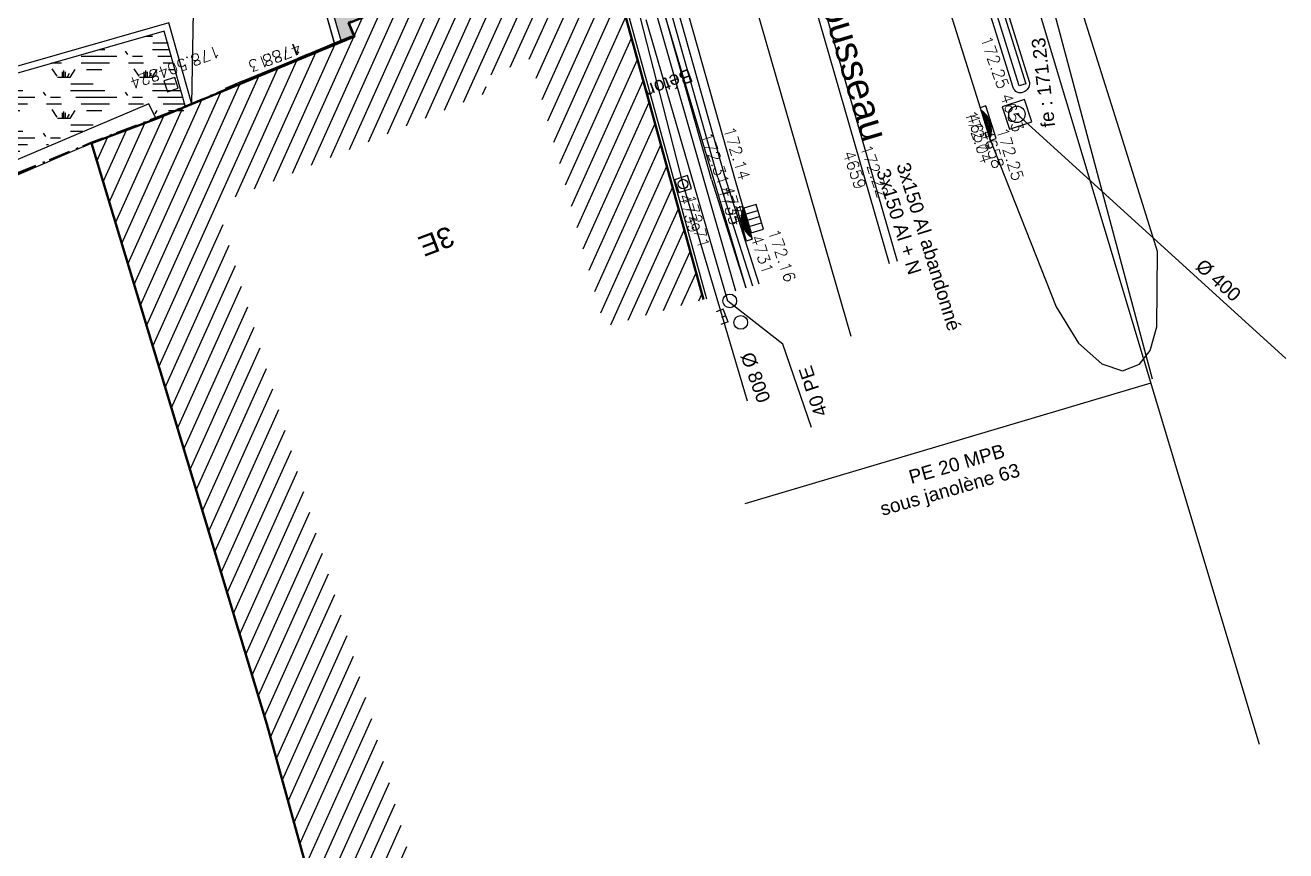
# Model space of a CAD drawing. Header units: centimetres. Extents: x 212517 to 243222, y -357108 to -330212.
# Drawn here: x 235503 to 239193, y -348258 to -345839 of the extents above; entities that cross this region are included whole.
import ezdxf
from ezdxf.enums import TextEntityAlignment as Align
from ezdxf.lldxf.tags import DXFTag

# ---------------------------------------------------------------- set-up
doc = ezdxf.new("R2010")
doc.units = ezdxf.units.CM
doc.linetypes.add('Style de ligne -15', pattern=[2.0832800000000002, 1.25, -0.41656, 0.1388600000000001, -0.2778600000000001])
doc.layers.get('0').update_dxf_attribs({"color": 252})
for name, color, linetype in [('0-EDL-Limite de propriété', 252, 'Continuous'), ('AEP_SSL', 252, 'Continuous'), ('CAB_SSL', 252, 'Continuous'), ('EDF_SSL', 252, 'Texte-Electricite'), ('Fond topo - AFF', 252, 'Continuous'), ('Fond topo - ASS', 252, 'Continuous'), ('Fond topo - BAT_ANN', 252, 'Continuous'), ('Fond topo - BAT_DES', 252, 'Continuous'), ('Fond topo - BAT_HAC', 252, 'Continuous'), ('Fond topo - CLO_LEG', 252, 'Continuous'), ('Fond topo - CLO_MUR', 252, 'Continuous'), ('Fond topo - EAU', 252, 'Continuous'), ('Fond topo - EAU_TXT', 252, 'Continuous'), ('Fond topo - VEG', 252, 'Continuous'), ('Fond topo - VOI_NOM', 252, 'Continuous'), ('Fond topo - VOI_TXT', 252, 'Continuous'), ('Fond topo - Z_500', 252, 'Continuous'), ('GAZ_SSL', 252, 'Texte-GAZ'), ('prlm-VRD', 2, 'Continuous'), ('SA - bordure', 252, 'Continuous'), ('SA - couvre sol', 252, 'Continuous'), ('SA - enrobé', 252, 'Continuous'), ('TELECOM_SSL', 252, 'Texte-Telecom'), ('UNITAIRE SSL', 252, 'UNITAIRE')]:
    doc.layers.add(name, color=color, linetype=linetype)
for name, color, linetype, lineweight in [('Fond topo - BAT', 252, 'Continuous', 50), ('Fond topo - P', 252, 'Continuous', 50), ('Fond topo - VOI', 252, 'Continuous', 25)]:
    doc.layers.add(name, color=color, linetype=linetype, lineweight=lineweight)
for name, color, linetype, plot in [('Fond topo - N', 252, 'Continuous', False), ('Fond topo - NCACHE', 252, 'Continuous', False), ('Fond topo - ZCACHE', 252, 'Continuous', False)]:
    doc.layers.add(name, color=color, linetype=linetype, plot=plot)
doc.styles.add('2000_ARIAL', font='arial.ttf', dxfattribs={"height": 0.400000006})
doc.styles.add('Lignes', font='arial.ttf', dxfattribs={"height": 0.35})
doc.styles.add('SIMPLEX', font='simplex_.ttf', dxfattribs={"height": 1.25})
doc.styles.add('TP-C_Autocad_Standard', font='simplex_.ttf', dxfattribs={"height": 1})
doc.styles.add('Tronçons', font='arial.ttf', dxfattribs={"height": 0.25})
tags = doc.linetypes.add('L16', pattern=[0.37500001490116125, 0.300000011920929, -0.07500000298023224]).pattern_tags.tags
tags[6:7] = [DXFTag(74, 4), DXFTag(75, 0), DXFTag(340, '0'), DXFTag(46, 0.0), DXFTag(50, 0.0), DXFTag(44, 0.0), DXFTag(45, 0.0)]
tags[4:5] = [DXFTag(74, 4), DXFTag(75, 0), DXFTag(340, '0'), DXFTag(46, 0.0), DXFTag(50, 0.0), DXFTag(44, 0.0), DXFTag(45, 0.0)]
tags = doc.linetypes.add('L8', pattern=[0.22500000894069674, 0.1500000059604645, -0.07500000298023224]).pattern_tags.tags
tags[6:7] = [DXFTag(74, 4), DXFTag(75, 0), DXFTag(340, '0'), DXFTag(46, 0.0), DXFTag(50, 0.0), DXFTag(44, 0.0), DXFTag(45, 0.0)]
tags[4:5] = [DXFTag(74, 4), DXFTag(75, 0), DXFTag(340, '0'), DXFTag(46, 0.0), DXFTag(50, 0.0), DXFTag(44, 0.0), DXFTag(45, 0.0)]
tags = doc.linetypes.add('Texte-BT', pattern='A,5,-0.25,["BT",Lignes,S=1,R=0,X=0,Y=-0.18],-1.25', length=6.5).pattern_tags.tags
tags[15:16] = [DXFTag(74, 4), DXFTag(75, 0), DXFTag(340, '0'), DXFTag(46, 0.0), DXFTag(50, 0.0), DXFTag(44, 0.0), DXFTag(45, 0.0)]
tags[4:5] = [DXFTag(74, 4), DXFTag(75, 0), DXFTag(340, '0'), DXFTag(46, 0.0), DXFTag(50, 0.0), DXFTag(44, 0.0), DXFTag(45, 0.0)]
tags = doc.linetypes.add('Texte-Electricite', pattern='A,5,-0.25,["ELEC",Lignes,S=1,R=0,X=0,Y=-0.18],-1.25', length=6.5).pattern_tags.tags
tags[15:16] = [DXFTag(74, 4), DXFTag(75, 0), DXFTag(340, '0'), DXFTag(46, 0.0), DXFTag(50, 0.0), DXFTag(44, 0.0), DXFTag(45, 0.0)]
tags[4:5] = [DXFTag(74, 4), DXFTag(75, 0), DXFTag(340, '0'), DXFTag(46, 0.0), DXFTag(50, 0.0), DXFTag(44, 0.0), DXFTag(45, 0.0)]
tags = doc.linetypes.add('Texte-GAZ', pattern='A,5,-0.25,["GAZ",Lignes,S=1,R=0,X=0,Y=-0.18],-1.25', length=6.5).pattern_tags.tags
tags[15:16] = [DXFTag(74, 4), DXFTag(75, 0), DXFTag(340, '0'), DXFTag(46, 0.0), DXFTag(50, 0.0), DXFTag(44, 0.0), DXFTag(45, 0.0)]
tags[4:5] = [DXFTag(74, 4), DXFTag(75, 0), DXFTag(340, '0'), DXFTag(46, 0.0), DXFTag(50, 0.0), DXFTag(44, 0.0), DXFTag(45, 0.0)]
tags = doc.linetypes.add('Texte-HT', pattern='A,5,-0.25,["HT",Lignes,S=1,R=0,X=0,Y=-0.18],-1.25', length=6.5).pattern_tags.tags
tags[15:16] = [DXFTag(74, 4), DXFTag(75, 0), DXFTag(340, '0'), DXFTag(46, 0.0), DXFTag(50, 0.0), DXFTag(44, 0.0), DXFTag(45, 0.0)]
tags[4:5] = [DXFTag(74, 4), DXFTag(75, 0), DXFTag(340, '0'), DXFTag(46, 0.0), DXFTag(50, 0.0), DXFTag(44, 0.0), DXFTag(45, 0.0)]
tags = doc.linetypes.add('Texte-Telecom', pattern='A,5,-0.25,["TEL",Lignes,S=1,R=0,X=0,Y=-0.18],-1.25', length=6.5).pattern_tags.tags
tags[15:16] = [DXFTag(74, 4), DXFTag(75, 0), DXFTag(340, '0'), DXFTag(46, 0.0), DXFTag(50, 0.0), DXFTag(44, 0.0), DXFTag(45, 0.0)]
tags[4:5] = [DXFTag(74, 4), DXFTag(75, 0), DXFTag(340, '0'), DXFTag(46, 0.0), DXFTag(50, 0.0), DXFTag(44, 0.0), DXFTag(45, 0.0)]
tags = doc.linetypes.add('UNITAIRE', pattern='A,0.25,-0.2000000029802322,0,-0.2000000029802322,0.25,-0.300000011920929,["UNI",TP-C_Autocad_Standard,S=0.1500000059604645,R=0,X=-0.1,Y=-0.05],-0.449999988079071', length=1.650000095367432).pattern_tags.tags
tags[23:24] = [DXFTag(74, 4), DXFTag(75, 0), DXFTag(340, '0'), DXFTag(46, 0.0), DXFTag(50, 0.0), DXFTag(44, 0.0), DXFTag(45, 0.0)]
tags[12:13] = [DXFTag(74, 4), DXFTag(75, 0), DXFTag(340, '0'), DXFTag(46, 0.0), DXFTag(50, 0.0), DXFTag(44, 0.0), DXFTag(45, 0.0)]
tags[10:11] = [DXFTag(74, 4), DXFTag(75, 0), DXFTag(340, '0'), DXFTag(46, 0.0), DXFTag(50, 0.0), DXFTag(44, 0.0), DXFTag(45, 0.0)]
tags[8:9] = [DXFTag(74, 4), DXFTag(75, 0), DXFTag(340, '0'), DXFTag(46, 0.0), DXFTag(50, 0.0), DXFTag(44, 0.0), DXFTag(45, 0.0)]
tags[6:7] = [DXFTag(74, 4), DXFTag(75, 0), DXFTag(340, '0'), DXFTag(46, 0.0), DXFTag(50, 0.0), DXFTag(44, 0.0), DXFTag(45, 0.0)]
tags[4:5] = [DXFTag(74, 4), DXFTag(75, 0), DXFTag(340, '0'), DXFTag(46, 0.0), DXFTag(50, 0.0), DXFTag(44, 0.0), DXFTag(45, 0.0)]
pattern_1 = [(349.2763985886067, (-277130161.1279894, -473864756.7787022), (22.32856350872324, 117.9043497231417), [37.5000005625, -202.5000030375]), (79.27639858860677, (-277130147.3110734, -473864759.3953308), (-235.8086994462835, 44.65712701744649), [15.000000225, -105.000001575]), (79.27639858860677, (-277130138.0997961, -473864761.1397498), (-235.8086994462835, 44.65712701744649), [15.000000225, -105.000001575]), (79.27639858860677, (-277130142.7054347, -473864760.2675403), (-235.8086994462835, 44.65712701744649), [18.75000028125, -101.25000151875]), (112.9664661186067, (-277130151.916716, -473864758.5231205), (-191.1515722884832, 280.4658259369293), [12.00000018, -420.7461593111922]), (45.58633105860677, (-277130133.4941673, -473864762.0119574), (22.32856353476547, 117.9043498154048), [12.00000018, -420.7461593111923]), (45.58633105860677, (-277130124.2828801, -473864763.7563783), (22.32856353476547, 117.9043498154048), [26.00000039, -406.6661590999923]), (112.9664661186067, (-277130161.1279894, -473864756.7787022), (-191.1515722884832, 280.4658259369293), [26.00000039, -406.6661590999922]), (349.2763985886067, (-277130073.3609553, -473864750.4999832), (22.32856350872324, 117.9043497231417), [44.42455106636825, -195.5754525336318]), (349.2763985886067, (-277130085.1249766, -473864728.4255323), (22.32856350872324, 117.9043497231417), [82.81008944215131, -56.09585564143782, 43.07431864611476, -58.01973967029608]), (349.2763985886067, (-277130096.7337571, -473864706.3804808), (22.32856350872324, 117.9043497231417), [119.4799495921992, -46.28746189431191, 29.47870124218051, -44.75389087130835]), (349.2763985886067, (-277130108.4191755, -473864684.3209158), (22.32856350872324, 117.9043497231417), [100.4611429069171, -139.5388606930829]), (349.2763985886067, (-277130104.5097786, -473864665.2146754), (22.32856350872324, 117.9043497231417), [65.56973938354608, -174.4302642164539])]

# ---------------------------------------------------------------- blocks, each defined once
blk = doc.blocks.new('Groupe-93-1')
at = {"linetype": 'Style de ligne -15', "lineweight": 50, "ltscale": 50.8, "flags": 128}
blk.add_lwpolyline([(4006.394609720469, -47909.68834525855), (4669.991585523845, -47738.99310571463), (5270.103982145549, -47588.11304046424), (5524.317282135249, -47521.16174032004), (5818.753782112361, -47450.85524026664), (6178.082982856989, -47365.70784074576), (6718.889115626574, -47222.64230386527), (8033.684421379328, -46907.76131383689), (9064.787333256962, -46650.488089197), (9512.901827294589, -46545.94564630301), (10052.32293322778, -46413.51820451529), (10600.87198212838, -46279.29364043982), (11096.09268210626, -46154.2318403414), (11253.70282512403, -46114.57334262641), (11647.41048210359, -46021.60904037268), (11842.75368209577, -47022.44064037116), (11853.57558212972, -47087.63074037345), (11322.41323288179, -47494.67460605414), (11477.84600601888, -48273.72503120215), (11754.49718211389, -48350.09994031699), (12125.36668210721, -48452.48564035208), (12212.35551479554, -48944.09707872184), (12327.4187821219, -49542.05374042304), (12378.1043821404, -49732.93404046806), (12765.67338209844, -50181.35434037955), (12828.24057305551, -50701.20966789038), (13351.77487807965, -50613.72716342719), (13910.589678056, -50518.18596326621), (14793.49687810636, -50371.63416311057), (15546.1961366961, -50223.11751853736), (16407.45376313424, -50074.83962480338), (17478.97495074964, -49870.09156839164), (19172.42823956704, -49476.71054755957), (19326.4063829968, -49436.21867000373), (19321.22462764478, -49414.83761884482), (19577.04648214078, -49347.55574046882), (19894.06428213811, -49273.62144023688), (19899.36485467649, -49295.49275714667), (20951.2141395638, -49062.63392030509), (20779.52236605382, -48879.6302359751), (20629.34478836751, -48621.55946475775), (20567.02413848138, -48408.17069694312), (20487.74118087983, -48130.35493375571), (20449.22586842275, -47871.54001609595), (20430.65921560025, -47654.9843987635), (20428.61554618573, -47531.72503587516), (20440.26417039132, -47396.70607206137), (20521.11617329812, -47066.07901860984), (20588.27912095284, -46931.48534518988), (20894.77060812211, -46577.6378736666), (20360.49931913114, -45796.29225665839), (19834.12346714234, -43992.61227266105), (19800.77094250417, -43406.94181587012), (21121.91656454301, -42860.72737399848), (21353.18401263452, -42772.19703876288), (21891.77343059278, -42548.72819511207), (21875.32658212876, -42508.99784032615), (22608.21988213754, -42207.67824041159)], dxfattribs=at)
blk = doc.blocks.new('AFF03')
at = {"ltscale": 2, "flags": 128}
blk.add_lwpolyline([(-0.5, -0.5), (0.5, -0.5), (0.5, 0.5), (-0.5, 0.5)], close=True, dxfattribs=at)
blk = doc.blocks.new('ASS01')
at = {"ltscale": 2, "flags": 128}
blk.add_lwpolyline([(0.499143, -0.5), (0.499143, 0.4991430000000001), (-0.5000000000000001, 0.4991430000000001), (-0.5000000000000001, -0.5)], close=True, dxfattribs=at)
at = {"ltscale": 2}
for radius in [0.35, 0.01]:
    blk.add_circle((0, 0), radius, dxfattribs=at)
blk = doc.blocks.new('ASS07')
at = {"ltscale": 2}
for p, q in [((-0.25, -0.45), (-0.25, 0.4500000000000001)), ((0, -0.45), (0, 0.4500000000000001)), ((0.25, -0.45), (0.25, 0.4500000000000001))]:
    blk.add_line(p, q, dxfattribs=at)
at = {"ltscale": 2, "flags": 128}
blk.add_lwpolyline([(0.5, -0.5), (0.5, 0.5), (-0.5, 0.5), (-0.5, -0.5)], close=True, dxfattribs=at)
blk = doc.blocks.new('ASS06')
at = {"ltscale": 2}
for p, q in [((-0.392468, 0.03653699999999993), (0, 0.03653699999999993)), ((-0.332829, 0.073075), (0, 0.073075)), ((-0.254866, 0.1096119999999999), (0, 0.1096119999999999)), ((-0.129415, 0.146149), (0, 0.146149)), ((0, 0.146149), (0.135305, 0.146149)), ((0, 0.1096119999999999), (0.260757, 0.1096119999999999)), ((0, 0.073075), (0.33872, 0.073075)), ((0, 0.03653699999999993), (0.398359, 0.03653699999999993))]:
    blk.add_line(p, q, dxfattribs=at)
at = {"ltscale": 2, "flags": 128}
blk.add_lwpolyline([(-0.5000000000000001, 0), (0.5, 0), (0.5, 0.1799999999999999), (-0.5000000000000001, 0.1799999999999999)], close=True, dxfattribs=at)
at = {"ltscale": 2}
blk.add_arc((0.002945, -0.5419470000000001), 0.7007110000000001, 50.66240599789356, 129.3375940021064, dxfattribs=at)
blk = doc.blocks.new('EAU03')
at = {"ltscale": 2}
blk.add_circle((0, 0), 0.2, dxfattribs=at)
blk = doc.blocks.new('EAU99')
at = {"style": 'SIMPLEX'}
blk.add_text('E', height=0.4, dxfattribs=at).set_placement((0, 0), align=Align.MIDDLE_CENTER)
blk = doc.blocks.new('PTOPO')
at = {"layer": 'Fond topo - NCACHE', "style": 'SIMPLEX'}
blk.add_attdef('MAT', text='', height=0.34, dxfattribs=at).set_placement((0.09999999986030161, -0.09999999962747097), align=Align.TOP_LEFT)
at = {"layer": 'Fond topo - ZCACHE', "style": 'SIMPLEX'}
blk.add_attdef('ALT', (0.09999999986030161, 0.09999999962747097), '', height=0.34, dxfattribs=at)
blk = doc.blocks.new('VEG12')
at = {"ltscale": 2}
for p, q in [((0.01815258799999997, 0.057406781), (0.100441039, 0.47293725)), ((0.05749608, 0.253444298), (0.145517598, 0.414706841)), ((0.037902722, 0.15845596), (-0.06593155700000003, 0.344147082)), ((-0.158788295, 0.086017079), (-0.245985314, 0.284587218)), ((0.04981112299999996, 0.033821695), (0.391570728, 0.285894318)), ((0.143890955, 0.107467204), (0.230033352, 0.253971609)), ((0.2917471699999999, 0.208620217), (0.392372872, 0.233301274)), ((-0.05229389700000003, 0.02983962500000001), (-0.383643778, 0.204631851)), ((-0.25001839, 0.135126714), (-0.3755999820000001, 0.091127132)), ((0.122915307, -0.02992704099999999), (0.317230371, 0.05540147100000001)), ((-0.05265807700000003, -0.029192154), (-0.412380265, -0.256628677)), ((0.057557527, -0.01766878999999999), (0.411943876, -0.08413611500000001)), ((-0.09359106700000003, -0.049762263), (-0.2956446150000001, -0.04653133200000001)), ((0.01825986499999999, -0.057372749), (0.107637982, -0.4128258760000001)), ((0.184132294, -0.04763066399999999), (0.323120213, -0.192805613)), ((-0.151821475, -0.09483882200000002), (-0.2999525240000001, -0.315936062)), ((0.02259491799999996, -0.07955337300000001), (0.001649748999999978, -0.36183712)), ((0.05371548199999998, -0.188497704), (0.197263789, -0.356749422))]:
    blk.add_line(p, q, dxfattribs=at)
for start, end in [(90, 103.8461539085843), (62.30769199853572, 76.15384597947835), (117.6923078993823, 131.5384619204946), (34.61538499867542, 48.46153799321151), (145.3846149358338, 159.2307690506909), (6.923076979206323, 20.76923090842763), (173.0769230068974, 186.9230769931026), (339.2307689837768, 353.0769230207937), (200.7692310571047, 214.6153850641662), (311.5384620067885, 325.3846150013246), (228.4615380795054, 242.3076921006177), (283.8461540205217, 297.6923080014643), (256.1538460914157, 270)]:
    blk.add_arc((0, 0), 0.496982058, start, end, dxfattribs=at)
blk = doc.blocks.new('A$C1F970F0F')
at = {"layer": 'Fond topo - BAT_HAC'}
h = blk.add_hatch(dxfattribs=at)
h.set_pattern_fill('ANSI31*128', color=256, scale=12.9999995, angle=-10.72360141139323, style=0, pattern_type=2)
h.set_pattern_definition([(235.0656205306617, (9737.541003631788, 14762.77745620973), (33.8375912645085, -23.63562800874848), [])])
h.paths.add_polyline_path([(9205.514858719236, 1711.688092409772), (8906.493985665964, 1687.469968384048), (8840.75556255623, 2499.141459144919), (8691.19764538721, 2468.004532156458), (8699.91111843643, 2426.164483705487), (7858.425434046888, 2250.205025078633), (8017.672630186232, 755.4500030647391), (8118.346373578197, -476.564479405901), (8140.457130234025, -775.7485606896652), (7846.813960268092, -837.1789171537457), (7718.96981893849, 727.3385852313438), (7530.631142054098, 2495.157360633923), (7729.775850748872, 2529.792272314092), (8345.097518630913, 2658.459544516083), (8336.330575182528, 2700.556345094317), (9020.027266448895, 2842.897281067052), (9112.491745048348, 2860.24331696757)])
at = {"layer": 'SA - couvre sol'}
h = blk.add_hatch(dxfattribs=at)
h.set_pattern_fill('PELOUSE6', color=256, scale=20.0000003, angle=-10.72360141139323, style=0, pattern_type=2)
h.set_pattern_definition(pattern_1)
edge = h.paths.add_edge_path()
edge.add_line((7646.833733000393, 9004.239187634612), (7477.034909394343, 8929.894142197196))
edge.add_arc((7434.696929002223, 9026.329550800418), 105.3199535518038, 248.6552803840878, 293.7028870098457, ccw=False)
edge.add_line((7396.362750401272, 8928.233764092513), (7340.429076437112, 8871.198932294612))
edge.add_arc((7468.942843810095, 8745.1663500336), 180.0000005438222, 135.5584717013493, 219.3767829141741)
edge.add_arc((4686.176288028108, 6461.26392506193), 3419.999998216231, 12.585048785930383, 39.37678309475541, ccw=False)
edge.add_line((8024.006178657112, 7206.442835890936), (8219.509561664872, 7248.890723525209))
edge.add_arc((8223.753109693258, 7229.346100284074), 19.99999993767855, 12.249983647925774, 102.24998416524511, ccw=False)
edge.add_arc((4686.176201344639, 6461.263923183918), 3640.000084590873, -4.615344787991717, 12.24998357604062, ccw=False)
edge.add_arc((8294.437943437548, 6169.977445866316), 20.00000014751522, -94.6153446132571, -4.615344959063975, ccw=False)
edge.add_line((8292.82862597217, 6150.04229846682), (8093.418862683157, 6166.140179817832))
edge.add_arc((4686.175363890326, 6461.264035144361), 3420.000928369583, -9.235443775684189, -4.9504103777057935, ccw=False)
edge.add_line((8061.843408481891, 5912.381895936595), (8521.34448288443, 5951.967918737956))
edge.add_line((8521.34448288443, 5951.967918737956), (8610.609832601514, 4915.805915142612))
edge.add_line((8610.609832601513, 4915.805915142613), (8112.455023229381, 4872.889881516216))
edge.add_line((8112.455023229382, 4872.889881516216), (8135.919816270769, 4600.518498862564))
edge.add_line((8135.919816270769, 4600.518498862564), (8634.074625419682, 4643.434532436447))
edge.add_line((8634.074625419682, 4643.434532436448), (8744.797991940773, 3358.19512460702))
edge.add_line((8744.797991940773, 3358.195124607019), (8246.754370085053, 3315.288669890853))
edge.add_line((8246.754370085053, 3315.288669890853), (8265.505759157297, 3110.932708469081))
edge.add_line((8265.505759157297, 3110.932708469081), (8762.178919040502, 3156.443199355649))
edge.add_line((8762.178919040503, 3156.443199355648), (8787.07957847176, 2867.404761880945))
edge.add_line((8787.07957847176, 2867.404761880946), (8288.924769134286, 2824.48872843756))
edge.add_line((8288.924769134286, 2824.48872843756), (8303.969088563064, 2649.859355084878))
edge.add_line((8303.969088563066, 2649.859355084878), (8345.097518516532, 2658.459544537745))
edge.add_line((8345.097518516532, 2658.459544537744), (8336.330575091022, 2700.556345111646))
edge.add_line((8336.330575091022, 2700.556345111646), (9020.027266334513, 2842.897281088713))
edge.add_line((9020.027266334513, 2842.897281088713), (8947.20038422563, 3719.594510961972))
edge.add_line((8947.20038422563, 3719.594510961972), (8931.509215578299, 3908.486354448317))
edge.add_line((8931.509215578299, 3908.486354448317), (8875.194980365228, 4578.069331261042))
edge.add_line((8875.194980365228, 4578.069331261042), (8827.905410799856, 5026.715447751275))
edge.add_line((8827.905410799856, 5026.715447751276), (8772.223263227552, 5502.243613790299))
edge.add_arc((1776.092496253554, 4752.857531580154), 7036.151306560315, 6.113889428418106, 17.84258743998169)
edge.add_line((8473.81835812193, 6908.75490576587), (8366.257456928231, 7197.474337847268))
edge.add_line((8366.257456928231, 7197.474337847267), (7657.937547416321, 8986.453584762252))
edge.add_line((7657.937547416321, 8986.453584762254), (7654.260125354509, 8985.031741399463))
edge.add_line((7654.260125354508, 8985.031741399462), (7646.833733000392, 9004.23918763461))
h = blk.add_hatch(dxfattribs=at)
h.set_pattern_fill('PELOUSE6', color=256, scale=20.0000003, angle=-10.72360141139323, style=0, pattern_type=2)
h.set_pattern_definition(pattern_1)
h.paths.add_polyline_path([(7260.497598383407, 2477.885858002099), (7242.667340140905, 2726.582559077201), (7801.147156609341, 2777.624304801011), (7820.857102917395, 2548.837881942409), (7729.775850657367, 2529.792272331421), (7717.182207746737, 2577.243415526799)])
at = {"layer": 'AEP_SSL', "elevation": 9.999999999999998e-08, "flags": 128}
for points in [[(9748.733411371097, 8046.481473143076), (9957.283110924738, 7934.452224144732), (10453.10242173937, 1239.186806588564)], [(9446.746734271643, 1284.118761946826), (9409.827744934159, 1540.285766148399), (9275.181309770596, 1693.932238808433), (9193.257119031094, 2548.394493133001)]]:
    blk.add_lwpolyline(points, dxfattribs=at)
at = {"layer": 'CAB_SSL', "elevation": 9.999999999999998e-08, "flags": 128}
blk.add_lwpolyline([(6357.382244577097, 13665.38073194157), (7167.913824917828, 10363.14942354549), (8524.013620640386, 7263.625340563319), (9014.566115532376, 5048.241415424802), (9331.65736662798, 4494.516644608388), (9609.924565656824, 1526.374867392593)], dxfattribs=at)
at = {"layer": 'EDF_SSL', "linetype": 'Texte-HT', "elevation": 9.999999999999998e-08, "flags": 128}
blk.add_lwpolyline([(9726.959531498416, 10395.86587611503), (9584.042597914717, 10040.30292529847), (9569.518803853192, 9813.9487842987), (9638.555685270994, 9681.350330020172), (9595.809381789517, 8444.011440351716), (9595.68159605379, 8440.312542217962), (9852.85315453089, 6195.337890507712), (9980.758448373032, 5712.04303516767), (10067.20230949698, 4920.513268314917), (10029.98799262325, 4724.005784540876), (10116.23272005222, 3934.437454530747), (9641.47414942595, 2970.450381682663), (9759.24957368451, 1713.902935157043)], dxfattribs=at)
blk.add_lwpolyline([(9663.265462876898, 9680.496682181505), (9620.519159389873, 8443.157792608887, -7.573681211284917e-05), (9877.484555449415, 6199.982831968037), (10005.40681764642, 5716.623861009908), (10092.45911297986, 4919.522920043871), (10055.24484102354, 4723.01567345291), (10141.87494811196, 3929.919201817302), (9667.024670573766, 2965.745920008435), (9784.14047700291, 1716.235944287545)], format="xyb", dxfattribs=at)
at = {"layer": 'EDF_SSL', "linetype": 'Texte-BT', "elevation": 9.999999999999998e-08, "flags": 128}
blk.add_lwpolyline([(9014.391443388984, 5048.116820056749), (9005.52930493066, 4943.498477160084), (9334.096403624797, 1722.102093584819)], dxfattribs=at)
at = {"layer": 'Fond topo - BAT', "ltscale": 2, "flags": 128}
blk.add_lwpolyline([(9205.514858604853, 1711.688092431433), (9112.491744956842, 2860.243316984899), (9020.027266334513, 2842.897281088713), (8336.330575091022, 2700.556345111646), (8345.097518516532, 2658.459544537744), (7729.775850657367, 2529.792272331421), (7530.631141939715, 2495.157360655585), (7718.96981893849, 727.3385852313438), (7846.813960176586, -837.1789171364164), (8140.457130234025, -775.7485606896652)], dxfattribs=at)
at = {"layer": 'Fond topo - BAT_ANN', "ltscale": 2, "flags": 128}
for points in [[(9112.491744956842, 2860.243316984899), (9121.462371054737, 2860.969860741426), (9183.617942227493, 2093.535799420935), (9214.485484690966, 1712.414636000616)], [(8301.252736788467, 2649.291350295446), (8300.229342905437, 2654.185496417715), (8338.403681710875, 2662.167968553174), (8339.427075571717, 2657.273822814258)], [(8199.526080992551, 2628.019726422138), (8198.502687057533, 2632.913872269889), (8169.137811159255, 2626.773509003088), (8170.161205156668, 2621.879362859158)], [(7999.317161839276, 2586.154898592035), (7998.293768139258, 2591.049044679645), (7945.43699130773, 2579.996391067539), (7946.460385020218, 2575.102245546293)]]:
    blk.add_lwpolyline(points, dxfattribs=at)
at = {"layer": 'Fond topo - BAT_ANN', "linetype": 'L8', "ltscale": 2, "flags": 128}
for points in [[(7998.293768139258, 2591.049044679645), (8169.137811124596, 2626.773508820076)], [(8198.502687057533, 2632.913872269889), (8300.229342905437, 2654.185496417715)]]:
    blk.add_lwpolyline(points, dxfattribs=at)
at = {"layer": 'Fond topo - CLO_LEG', "ltscale": 2, "flags": 128}
blk.add_lwpolyline([(9070.42460370181, 8302.781997363125), (9372.344775089987, 7560.330609212559), (9486.20194441747, 7264.69111468517, -0.01077939990661324), (9617.838680291426, 6765.789130977806, -0.01074432991483404), (9727.526537067202, 6263.324293716567, -0.008203005871298626), (9796.680316303833, 5876.790129983203, -0.00820527880842134), (9853.130332361807, 5488.087476526258), (9890.268110076986, 5185.429666421654), (10075.21258705416, 3662.966196325978), (10250.02952421253, 2157.26729706522), (10230.16297673526, 2154.960721142984), (10055.35215063271, 3660.606985468109), (9870.415523149644, 5183.005838880318), (9833.286180506633, 5485.594905918129, 0.008204083833233325), (9776.937777621959, 5873.591353452896, 0.008203005828587859), (9707.899561869574, 6259.479576969166, 0.01074432987923367), (9598.395005276447, 6761.104741519793, 0.01076096308460909), (9467.221299531619, 7258.326160218019), (9353.747929005409, 7552.969090024613), (9052.129040649694, 8295.325089311576)], format="xyb", close=True, dxfattribs=at)
at = {"layer": 'Fond topo - CLO_MUR', "ltscale": 2, "flags": 128}
blk.add_lwpolyline([(8543.703228030727, 9645.298576557634), (9048.535066542869, 8388.466316657123), (9383.50288280132, 7564.747520694896), (9496.797853076898, 7270.567821758505, -0.01120610303750849), (9629.504885207662, 6768.599764613306, -0.01074433007605037), (9739.302722093997, 6265.631123630729, -0.00820300620250116), (9808.525839412436, 5878.709395996254, -0.008203006206439175), (9865.018572667232, 5489.725033413808), (9902.179662298691, 5186.883962990961), (10087.12884889996, 3664.381722728293), (10261.94945274063, 2158.651242913979, -0.3126003381277208), (10238.61709179645, 2133.942697512846, -0.4415724957634078), (10212.28308407241, 2152.884802677118), (10037.47775789521, 3658.483695716548), (9852.54819493493, 5180.824394335797), (9815.426448979912, 5483.351551832504, 0.008203006113121475), (9759.16949286269, 5870.712454925507, 0.008203006094542477), (9690.23528419524, 6256.019332265509, 0.01074432981427446), (9580.895697819253, 6756.888791129623, 0.01074432989743484), (9450.138491867678, 7252.59829170181), (9337.010767452963, 7546.343722940535), (9001.866431205504, 8370.496599207401), (8495.376399468703, 9630.33257003982)], format="xyb", dxfattribs=at)
at = {"layer": 'Fond topo - CLO_MUR', "linetype": 'L16', "ltscale": 2, "flags": 128}
for points in [[(9313.824647497626, 2054.764866547332), (9165.820604393468, 3737.362047943871), (9067.464174520137, 4587.469773292867), (8998.882784879805, 5142.441262691174), (8784.606666707554, 6440.824513185565), (8713.866770131823, 6732.970779891681), (8582.138203759956, 7126.517906745582)], [(9313.824647497626, 2054.764866547332), (9353.950393427584, 1724.514372124475)]]:
    blk.add_lwpolyline(points, dxfattribs=at)
at = {"layer": 'Fond topo - CLO_MUR', "ltscale": 2, "flags": 128}
for points in [[(8601.103958370422, 7132.866146903573), (8733.103864304598, 6738.508376501571), (8804.219186214588, 6444.811653562439), (9018.615865929203, 5145.697872519155), (9087.331641534867, 4589.768415002626), (9185.71962314218, 3739.387983717394), (9333.747721096257, 2056.517333270424), (9373.804383247696, 1726.926650755636)], [(9293.901573939202, 2053.012399911413), (9145.92158562188, 3735.336112174682), (9047.596707488077, 4585.171131491604), (8979.14970376109, 5139.184652497169), (8764.994147217849, 6436.837372900195), (8694.629676073428, 6727.43318326013), (8563.172449189697, 7120.169666674764)], [(7729.775850657367, 2529.792272331421), (7717.182207746737, 2577.243415526799), (6855.315812784065, 2389.791348361846), (6090.52216368086, 2242.349146044374), (6009.431174386463, 1623.419208712546), (6192.189599084393, -258.9440134780217), (6280.407379690027, -460.4821566829457), (6565.739909591483, -1112.33927420372), (7208.990751020285, -977.770748331734), (7846.813960176586, -837.1789171364164)], [(7530.631141939715, 2495.157360655585), (6864.3582137196, 2345.705981089259), (6084.362195063698, 2195.33296111637)], [(9294.088893782293, 2052.976925537289), (9334.096403624797, 1722.102093584819)]]:
    blk.add_lwpolyline(points, dxfattribs=at)
at = {"layer": 'Fond topo - VOI', "ltscale": 2, "flags": 128}
for points in [[(5639.884015980822, 14282.76898646135), (6179.074060184528, 13730.4134533185, -0.005078430071305425), (6343.1483697738, 13545.11763264016, -0.01498965990198168), (6396.182976463164, 13480.14751606638, -0.008052881892180013), (6924.298623853121, 12768.62846445145, -0.02502080065405084), (7078.852120834868, 12528.76074308369, -0.01315237506544015), (7305.49723599993, 12109.95947007773, -0.01622344874307645), (7469.001968976629, 11760.20271195122, -0.0002441829907726637), (7504.611965031092, 11676.9913265394, -2.386900651964397e-05), (7868.449045659429, 10825.54154632405, -0.0004607339102045271), (8056.526262906224, 10384.2208908691, -0.0002713929879899899), (8374.720241644169, 9634.540919018482), (8900.918350322725, 8327.998671989055), (9181.050253584182, 7639.776394233361), (9227.846231822321, 7515.619963970066, -0.01912067303515585), (9430.073626438107, 6877.215983667462, -0.01912067306015491), (9582.936642438128, 6225.227902062202, -0.006135088442580186), (9621.373155263293, 6013.751243740732, -0.006135088374511259), (9654.60896875709, 5801.395117808072), (9743.87632691115, 5167.316416374032), (9926.38109093471, 3640.55347439608), (10105.54692394565, 2112.741898849393), (10117.19406944453, 2013.422494900099)], [(7448.450433764484, 9217.432711513125), (7539.169354248895, 9254.021201034155, -0.411890888850125), (7824.22231697097, 9137.887069298855), (8287.770111103759, 7988.350156011345), (8696.41221682632, 6949.435703785932, -0.009319693279761941), (8789.439244110767, 6627.154401508205, -0.01707772057230449), (8830.86356864756, 6448.808012521618, -0.000554527928286707), (8873.68187850096, 6229.667676407851, -0.0005180132443277144), (8919.015206144883, 5994.98200582825, -0.00859422759592498), (8952.762000990348, 5801.39796927215, -0.004910682200987315), (9002.649081868538, 5461.150324703362, -0.001414814898365252), (9039.816559474872, 5201.623733881948, -0.003197382407561027), (9055.202987608423, 5086.637645854155, -5.007487638658802e-05), (9076.914827375647, 4915.954698811935, -2.710702401842055e-05), (9116.97421439334, 4600.645434950908, -0.003004064802647913), (9148.450255532847, 4340.281352213291, -0.001786606044778537), (9197.178037105623, 3902.011113522749), (9362.085816023537, 2037.254320594023), (9378.303941611852, 1858.888859066608)]]:
    blk.add_lwpolyline(points, format="xyb", dxfattribs=at)
at = {"layer": 'Fond topo - VOI', "ltscale": 2, "elevation": 9.999999999999998e-08, "flags": 128}
blk.add_lwpolyline([(10116.92087165828, 2018.715565156129), (10216.03842453201, 1498.585912848614), (10260.10345556649, 1382.013606200728), (10316.56543091838, 1309.29209578762), (10371.82920801654, 1278.383806941961), (10424.45719968031, 1287.80777088492), (10462.3248532553, 1321.311082211628), (10495.09219515031, 1386.391453359504), (10516.46855858473, 1494.268603481628), (10537.93185427629, 1602.234483408115), (10496.25056237487, 1957.229940310233), (10355.33356541153, 3147.439101437692)], dxfattribs=at)
at = {"layer": 'GAZ_SSL', "elevation": 9.999999999999998e-08, "flags": 128}
for points in [[(10562.2211774446, 128.7192330081871), (10192.1598707076, 3664.883524373439), (10324.98629987331, 4094.323949558287), (9869.213306879914, 8780.206902775302), (9662.236967128756, 8741.152342787613), (9540.64189015289, 9313.187122625794), (10074.78438649085, 9463.298919756679), (10327.98159398419, 9456.696509986843), (10887.69399270247, 9204.391597626785)], [(10447.23881333841, 1227.446721444597), (9213.443487688448, 1101.049941121206)]]:
    blk.add_lwpolyline(points, dxfattribs=at)
at = {"layer": 'SA - bordure', "elevation": 9.999999999999998e-08, "flags": 128}
for points in [[(7377.912303133283, 8937.40151477274), (7326.935044620447, 8885.998822022075, 0.3845585408183712), (7314.344701010286, 8618.282882064921, -0.1189188540116698), (8008.762250838065, 7182.667072578358), (8223.753109561545, 7229.346100214229, -0.07372200130540935), (8294.437943580353, 6169.977445744485), (8075.151323516688, 6187.679939009729, -0.02205204452703436), (8037.882685746923, 5890.243598312279), (8503.13493187769, 5930.325084689469), (8588.966998930831, 4934.01546626738), (8090.812189541371, 4891.099432549477), (8117.710265218964, 4578.875665201762), (8615.865074373425, 4621.791698679806), (8723.15515827564, 3376.404675635948), (8225.000348897962, 3333.488642105389), (8247.416687791472, 3089.191408542678), (8743.978728049058, 3134.691717514314), (8765.436744783749, 2885.614312914206), (8267.281935446275, 2842.698279470821), (8284.250231979246, 2645.736029715545)], [(7392.113082992906, 8923.318267660961), (7341.13582448007, 8871.915574910294, 0.3845585402556451), (7329.804515241603, 8630.971228842569, -0.1174364388792178), (8024.006177272055, 7206.44283558451), (8219.509561664872, 7248.890723525209, -0.414213566390127), (8243.29773292261, 7233.589648125115, -0.07372200136814289), (8314.373090861136, 6168.368128277893, -0.4142135693190591), (8292.82862597217, 6150.04229846682), (8093.418862683158, 6166.140179817832, -0.01869916432319161), (8061.843408481891, 5912.381895936595), (8521.34448288443, 5951.967918737956), (8610.609832601513, 4915.805915142613), (8112.455023229382, 4872.889881516216), (8135.919816270769, 4600.518498862564), (8634.074625419682, 4643.434532436448), (8744.797991940773, 3358.195124607019), (8246.754370085053, 3315.288669890853), (8265.505759157297, 3110.932708469081), (8762.178919040503, 3156.443199355648), (8787.07957847176, 2867.404761880946), (8288.924769134286, 2824.48872843756), (8304.176424340489, 2647.452670983562)], [(7840.575959495666, 2552.961207407581), (7819.347498332593, 2799.374007275091), (7321.422244755297, 2753.793368968611), (7192.674143764151, 4248.257796869237), (7690.828953210458, 4291.173830386799), (7591.016635747426, 5461.585531299106), (7091.850687591973, 5418.582388192286), (7070.392670765777, 5667.659792809723), (7569.773817164003, 5710.681475503377, -0.01155855900407717), (7569.270504419754, 5753.285889708797), (7072.644821084964, 5842.212368975363, -0.02949970069968248), (7094.269754879408, 6010.059040394906, 0.03378052871926594), (7133.095811010017, 6338.44357045222), (7633.669469462158, 6339.674716300604, 0.02605809049415018), (7631.103103215665, 6634.197565109461), (7132.873113495158, 6588.443471385939, 0.05106874003880187), (7056.312932571319, 7081.70915106251)], [(7820.649767117093, 2551.244566048057), (7801.147154171279, 2777.624304314852), (7303.221900571106, 2732.043666012704), (7171.03131007614, 4266.467347902498), (7669.203327909506, 4309.384863985032), (7572.789861443084, 5439.941213907456), (7073.641136563043, 5396.939554527152), (7048.749837077766, 5685.869343842984), (7549.313860756474, 5728.992931432434, -0.002007939904392669), (7549.232787918391, 5736.555770782382), (7069.119661158346, 5822.525488846272, -0.382913591383437), (7052.692618381217, 5843.594252820287, -0.02949643212679679), (7074.61531415953, 6013.760839296712, 0.03377859132087666), (7113.120957878611, 6339.446185471384, -0.3988867034752035), (7133.046621735704, 6358.44350999165), (7614.451910480803, 6359.627511750571, 0.02251854742366692), (7612.31817326701, 6612.388327016001), (7134.702083077235, 6568.527275144538, -0.4258729914871566), (7112.900078199147, 6587.405270960267, 0.05106873993652463), (7036.964878374047, 7076.644292085395, -0.4102981154760822)]]:
    blk.add_lwpolyline(points, format="xyb", dxfattribs=at)
at = {"layer": 'SA - enrobé'}
blk.add_lwpolyline([(4686.176285657987, 6461.263924183753), (8527.026134476295, 5741.917854959565), (8021.176637476873, 5699.405891852376), (8026.438139240248, 5638.331646462964), (8283.817952682304, 2650.753781131409), (7840.575959495666, 2552.961207407581), (8504.663795556335, 5743.031099718173), (4688.35858653882, 6461.895392988572)], dxfattribs=at)
at = {"layer": 'TELECOM_SSL', "elevation": 9.999999999999998e-08, "flags": 128}
blk.add_lwpolyline([(7841.511953198064, 8793.364340337244), (8208.726810858305, 7948.138615803483, -0.007040721839240258), (8397.077587162134, 7497.343837052334, -0.01093800396313773), (8508.52177737553, 7201.1019869791), (8665.003715774183, 6754.430979074621, -0.009313423122362415), (8673.643489578326, 6728.12715241504, -0.00874564846797897), (8710.551565770427, 6600.372952181415, -0.007519788914209596), (8748.430480995641, 6451.225653744532, -0.01144280291912039), (8802.19412141527, 6199.953696448178, -0.00837354707933268), (8861.638415546287, 5856.041691182468, -0.004535955738617154), (8929.506733873515, 5392.364504128472, -0.006587350438406998), (8969.250711234705, 5071.114902617336, -0.0006097294357551743), (8969.269962299762, 5070.938494237345), (8971.972351438188, 5045.89159855967), (9021.632488844032, 4574.264768469398, -0.003712241898370726), (9056.161354816471, 4220.717228063221, -0.002424751281234154), (9102.265154999788, 3680.146032422821), (9197.801856917396, 2869.258965941449), (9302.23992624581, 1719.285857485394)], format="xyb", dxfattribs=at)
at = {"layer": 'UNITAIRE SSL', "ltscale": 2, "elevation": 9.999999999999998e-08, "flags": 128}
for points in [[(9277.160084539535, 1394.792913226968), (9210.309808990714, 2055.189423128942), (8725.000283435525, 9663.721154642295)], [(10208.83464494608, 2074.163046604722), (10848.29868349279, 1224.504555654322)]]:
    blk.add_lwpolyline(points, dxfattribs=at)
at = {"layer": 'Fond topo - AFF', "ltscale": 2, "xscale": 33.07598512384159, "yscale": 33.07598512384159, "zscale": 99.99999999999997, "rotation": 97.50943413677744}
blk.add_blockref('AFF03', (7791.82828637113, 2620.415973673026), dxfattribs=at)
at = {"layer": 'Fond topo - ASS', "ltscale": 2}
for name, p, xscale, yscale, zscale, rotation in [('ASS06', (10111.55142895729, 2063.103748896437), 100, 100, 100, 276.8973026384313), ('ASS01', (10208.15221153367, 2074.075888876368), 68.7976643196925, 68.7976643196925, 99.99999999999997, 97.27819640361741), ('ASS01', (9209.915139958135, 2055.139111054963), 39.78629783735219, 39.78629783735219, 99.99999999999997, 97.26482760608422), ('ASS06', (9373.768407930627, 1908.682723252204), 99.99999999999999, 99.99999999999999, 99.99999999999999, 95.2044930557834), ('ASS07', (9394.211038756308, 1917.147557820205), 75.95154576456207, 37.99999999999999, 99.99999999999997, 96.00682163967113)]:
    blk.add_blockref(name, p, dxfattribs=dict(at, xscale=xscale, yscale=yscale, zscale=zscale, rotation=rotation))
at = {"layer": 'Fond topo - EAU', "linetype": 'L16', "ltscale": 2, "xscale": 99.99999999999999, "yscale": 99.99999999999999, "zscale": 99.99999999999999, "rotation": 349.2763985886067}
for p in [(9280.575759204366, 1693.50026705704), (9300.46346550374, 1625.504268151964)]:
    blk.add_blockref('EAU03', p, dxfattribs=at)
at = {"layer": 'Fond topo - EAU_TXT', "ltscale": 2, "xscale": 99.99999999999994, "yscale": 99.99999999999994, "zscale": 99.99999999999994, "rotation": 190.0656205306617}
blk.add_blockref('EAU99', (9251.600727923416, 1651.830987120494), dxfattribs=at)
at = {"layer": 'Fond topo - P', "ltscale": 2}
ref = blk.add_blockref('PTOPO', (7806.06309747514, 2638.973466710009), dxfattribs=dict(at, xscale=99.99999999999994, yscale=99.99999999999994, zscale=99.99999999999994, rotation=190.0656205306617))
ref.add_attrib('MAT', '4824', dxfattribs={"layer": 'Fond topo - N', "color": 0, "ltscale": 2, "height": 33.99999999999999, "rotation": 190.0656204987762, "style": 'SIMPLEX'}).set_placement((7794.469255643241, 2647.071789460368), align=Align.TOP_LEFT)
ref.add_attrib('ALT', '178.50', (7945.694976162507, 2708.348808002424), dxfattribs={"layer": 'Fond topo - Z_500', "color": 0, "ltscale": 2, "height": 33.99999999999999, "rotation": 190.0656204987762, "style": 'SIMPLEX'})
ref = blk.add_blockref('PTOPO', (8198.723885275509, 2631.856042995524), dxfattribs=dict(at, xscale=99.99999999999994, yscale=99.99999999999994, zscale=99.99999999999994, rotation=190.0656205306617))
ref.add_attrib('MAT', '4788', dxfattribs={"layer": 'Fond topo - N', "color": 0, "ltscale": 2, "height": 33.99999999999999, "rotation": 190.0656204987762, "style": 'SIMPLEX'}).set_placement((8187.130043466485, 2639.954365741551), align=Align.TOP_LEFT)
ref.add_attrib('ALT', '178.13', (8180.963770776018, 2673.244787585155), dxfattribs={"layer": 'Fond topo - Z_500', "color": 0, "ltscale": 2, "height": 33.99999999999999, "rotation": 190.0656204987762, "style": 'SIMPLEX'})
ref = blk.add_blockref('PTOPO', (10212.2830839809, 2152.884802694447), dxfattribs=dict(at, xscale=99.99999999999999, yscale=99.99999999999999, zscale=99.99999999999999, rotation=278.4355363316458))
ref.add_attrib('MAT', '4653', dxfattribs={"layer": 'Fond topo - N', "color": 0, "ltscale": 2, "height": 33.99999999999999, "rotation": 278.4355363178211, "style": 'SIMPLEX'}).set_placement((10203.85823441355, 2141.526021582651), align=Align.TOP_LEFT)
ref.add_attrib('ALT', '172.25', (10143.97410010781, 2312.313619944355), dxfattribs={"layer": 'Fond topo - Z_500', "color": 0, "ltscale": 2, "height": 33.99999999999999, "rotation": 278.4355363178211, "style": 'SIMPLEX'})
ref = blk.add_blockref('PTOPO', (9348.731432151126, 2038.979110370252), dxfattribs=dict(at, xscale=99.99999999999999, yscale=99.99999999999999, zscale=99.99999999999999, rotation=278.2257732676106))
ref.add_attrib('MAT', '4735', dxfattribs={"layer": 'Fond topo - N', "color": 0, "ltscale": 2, "height": 33.99999999999999, "rotation": 278.2257732167243, "style": 'SIMPLEX'}).set_placement((9340.265054023997, 2027.651249069402), align=Align.TOP_LEFT)
ref.add_attrib('ALT', '172.31', (9287.93999355512, 2187.224647243541), dxfattribs={"layer": 'Fond topo - Z_500', "color": 0, "ltscale": 2, "height": 33.99999999999999, "rotation": 278.2257732167243, "style": 'SIMPLEX'})
ref = blk.add_blockref('PTOPO', (9362.085816206549, 2037.254320559364), dxfattribs=dict(at, xscale=100, yscale=100, zscale=100, rotation=276.1591052629998))
ref.add_attrib('MAT', '4734', dxfattribs={"layer": 'Fond topo - N', "color": 0, "ltscale": 2, "height": 33.99999999999999, "rotation": 276.1591052218126, "style": 'SIMPLEX'}).set_placement((9353.216435683174, 2026.23914527435), align=Align.TOP_LEFT)
ref.add_attrib('ALT', '172.14', (9355.877434080377, 2192.080664301916), dxfattribs={"layer": 'Fond topo - Z_500', "color": 0, "ltscale": 2, "height": 33.99999999999999, "rotation": 276.1591052218126, "style": 'SIMPLEX'})
ref = blk.add_blockref('PTOPO', (10105.54692403715, 2112.741898832064), dxfattribs=dict(at, xscale=99.99999999999999, yscale=99.99999999999999, zscale=99.99999999999999, rotation=277.157182326544))
ref.add_attrib('MAT', '4657', dxfattribs={"layer": 'Fond topo - N', "color": 0, "ltscale": 2, "height": 33.99999999999999, "rotation": 277.1571822980519, "style": 'SIMPLEX'}).set_placement((10096.87076095117, 2101.573900130061), align=Align.TOP_LEFT)
ref.add_attrib('ALT', '172.04', (10058.67459680908, 2107.19387018086), dxfattribs={"layer": 'Fond topo - Z_500', "color": 0, "ltscale": 2, "height": 33.99999999999999, "rotation": 277.1571822980519, "style": 'SIMPLEX'})
ref = blk.add_blockref('PTOPO', (9728.126851431954, 2074.011079138656), dxfattribs=dict(at, xscale=99.99999999999996, yscale=99.99999999999996, zscale=99.99999999999996, rotation=278.0840634898375))
ref.add_attrib('MAT', '4659', dxfattribs={"layer": 'Fond topo - N', "color": 0, "ltscale": 2, "height": 33.99999999999999, "rotation": 278.0840634574831, "style": 'SIMPLEX'}).set_placement((9719.632482042489, 2062.704192294374), align=Align.TOP_LEFT)
ref.add_attrib('ALT', '172.22', (9739.433738142621, 2065.51670941904), dxfattribs={"layer": 'Fond topo - Z_500', "color": 0, "ltscale": 2, "height": 33.99999999999999, "rotation": 278.0840634574831, "style": 'SIMPLEX'})
ref = blk.add_blockref('PTOPO', (10138.2514207842, 2058.543622549868), dxfattribs=dict(at, xscale=99.99999999999996, yscale=99.99999999999996, zscale=99.99999999999996, rotation=277.0363008280353))
ref.add_attrib('MAT', '4658', dxfattribs={"layer": 'Fond topo - N', "color": 0, "ltscale": 2, "height": 33.99999999999999, "rotation": 277.0363007790875, "style": 'SIMPLEX'}).set_placement((10129.55171509133, 2047.393953627432), align=Align.TOP_LEFT)
ref.add_attrib('ALT', '172.25', (10140.38970739155, 2040.599591030356), dxfattribs={"layer": 'Fond topo - Z_500', "color": 0, "ltscale": 2, "height": 33.99999999999999, "rotation": 277.0363007790875, "style": 'SIMPLEX'})
ref = blk.add_blockref('PTOPO', (9232.16419365152, 2037.921260875102), dxfattribs=dict(at, xscale=99.99999999999997, yscale=99.99999999999997, zscale=99.99999999999997, rotation=275.7794572581477))
ref.add_attrib('MAT', '4739', dxfattribs={"layer": 'Fond topo - N', "color": 0, "ltscale": 2, "height": 33.99999999999999, "rotation": 275.7794572099385, "style": 'SIMPLEX'}).set_placement((9223.222020881529, 2026.965096232588), align=Align.TOP_LEFT)
ref.add_attrib('ALT', '172.71', (9204.416592519472, 2018.017699157056), dxfattribs={"layer": 'Fond topo - Z_500', "color": 0, "ltscale": 2, "height": 33.99999999999999, "rotation": 275.7794572099385, "style": 'SIMPLEX'})
ref = blk.add_blockref('PTOPO', (9417.080763929951, 1881.368583661476), dxfattribs=dict(at, xscale=99.99999999999997, yscale=99.99999999999997, zscale=99.99999999999997, rotation=277.6000368313045))
ref.add_attrib('MAT', '4731', dxfattribs={"layer": 'Fond topo - N', "color": 0, "ltscale": 2, "height": 33.99999999999999, "rotation": 277.6000368166775, "style": 'SIMPLEX'}).set_placement((9408.491179616218, 1870.133858941554), align=Align.TOP_LEFT)
ref.add_attrib('ALT', '172.16', (9428.315488638778, 1872.778999539419), dxfattribs={"layer": 'Fond topo - Z_500', "color": 0, "ltscale": 2, "height": 33.99999999999999, "rotation": 277.6000368166775, "style": 'SIMPLEX'})
at = {"layer": 'Fond topo - VEG', "ltscale": 2, "xscale": 1006.399999999999, "yscale": 1006.399999999999, "zscale": 99.99999999999997, "rotation": 192.432705982593}
blk.add_blockref('VEG12', (8365.547648687738, 3225.987069314241), dxfattribs=at)
at = {"layer": 'AEP_SSL', "style": 'Tronçons'}
blk.add_text('40 PE', height=39.99999999999999, rotation=97.85173869861914, dxfattribs=at).set_placement((9501.088259029404, 1315.022427841543))
at = {"layer": 'EDF_SSL', "style": 'Tronçons'}
for s, p in [('3x150 Al abandonné', (9833.657936139596, 1993.437828746714)), ('3x150 Al + N', (9772.55541303783, 1987.115734977337))]:
    blk.add_text(s, height=39.99999999999999, rotation=276.5356972521164, dxfattribs=at).set_placement(p)
at = {"layer": 'Fond topo - BAT_DES', "style": '2000_ARIAL'}
blk.add_text('3E', height=60, rotation=190.0656205486628, dxfattribs=at).set_placement((8514.840721227425, 2063.213452502851))
at = {"layer": 'Fond topo - VOI_NOM', "style": '2000_ARIAL'}
blk.add_text('Quai  Jean-Jacques  Rousseau', height=79.99999999999999, rotation=275.9918794914415, dxfattribs=at).set_placement((9587.062713951334, 3623.643544314742))
at = {"layer": 'Fond topo - VOI_TXT', "style": '2000_ARIAL'}
blk.add_text('Béton', height=39.99999999999999, rotation=190.0656205035111, dxfattribs=at).set_placement((9290.731144719015, 2385.04202115574))
at = {"layer": 'GAZ_SSL', "style": 'Tronçons'}
for s, p in [('PE 20 MPB', (9702.636880892274, 1067.612325708541)), ('sous janolène 63', (9602.626212562755, 991.454439077143))]:
    blk.add_text(s, height=39.99999999999999, rotation=5.34403506288506, dxfattribs=at).set_placement(p)
at = {"layer": 'UNITAIRE SSL', "style": 'Tronçons'}
for s, rotation, p in [('fe : 171.23', 85.82684068059174, (10311.52529520124, 2017.971196100646)), ('Ø 400', 307.3717071402714, (10635.3642015723, 1535.186747357135)), ('Ø 800', 279.1537727497594, (9281.27164002825, 1531.00496898143))]:
    blk.add_text(s, height=39.99999999999999, rotation=rotation, dxfattribs=at).set_placement(p)

msp = doc.modelspace()

# ---------------------------------------------------------------- block references
at = {"layer": '0-EDL-Limite de propriété'}
msp.add_blockref('Groupe-93-1', (214574.704544979, -303323.1569814135), dxfattribs=at)
at = {"layer": 'prlm-VRD', "rotation": 10.72360141139323}
msp.add_blockref('A$C1F970F0F', (228762.2467792132, -350037.5300254133), dxfattribs=at)

doc.saveas('drawing.dxf')
